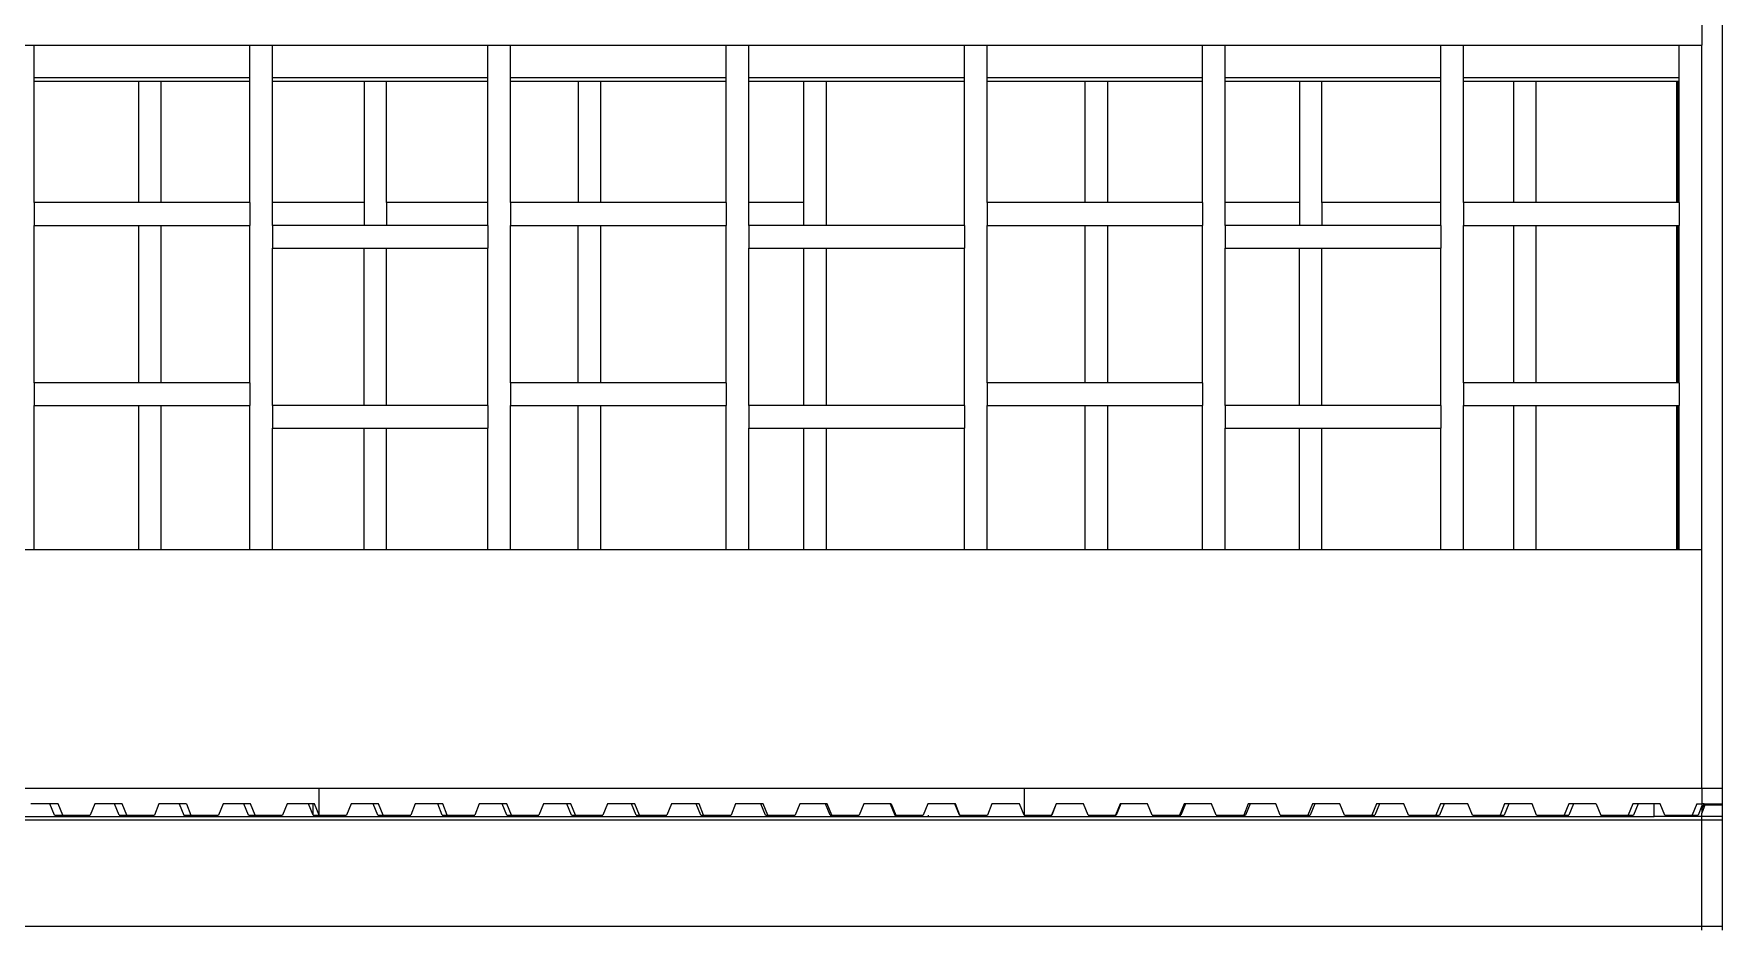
# Model space of a CAD drawing. Extents: x -60 to 60, y -13 to 16.
# Drawn here: x -5 to 2.45, y 5.35 to 9.29 of the extents above; entities that cross this region are included whole.
import ezdxf

# ---------------------------------------------------------------- set-up
doc = ezdxf.new("R2010")
doc.units = 0
doc.layers.get('0').update_dxf_attribs({"linetype": 'CONTINUOUS'})

msp = doc.modelspace()

# ---------------------------------------------------------------- linework, layer by layer
for p, q in [((2.4464, 11.905), (2.4464, 5.9664)), ((2.3564, 9.3407), (2.3564, 9.2407)), ((-5.0936, 9.2407), (-4.9936, 9.2407)), ((-4.9936, 9.0967), (-4.9936, 9.2407)), ((-4.9936, 9.2407), (-4.0436, 9.2407)), ((-4.0436, 9.2407), (-3.9436, 9.2407)), ((-4.0436, 9.0967), (-4.0436, 9.2407)), ((-3.9436, 9.0967), (-3.9436, 9.2407)), ((-3.9436, 9.2407), (-2.9936, 9.2407)), ((-2.9936, 9.2407), (-2.8936, 9.2407)), ((-2.9936, 9.0967), (-2.9936, 9.2407)), ((-2.8936, 9.0967), (-2.8936, 9.2407)), ((-2.8936, 9.2407), (-1.9436, 9.2407)), ((-1.9436, 9.2407), (-1.8436, 9.2407)), ((-1.9436, 9.0967), (-1.9436, 9.2407)), ((-1.8436, 9.0967), (-1.8436, 9.2407)), ((-1.8436, 9.2407), (-0.8936, 9.2407)), ((-0.8936, 9.2407), (-0.7936, 9.2407)), ((-0.8936, 9.0967), (-0.8936, 9.2407)), ((-0.7936, 9.0967), (-0.7936, 9.2407)), ((-0.7936, 9.2407), (0.1564, 9.2407)), ((0.1564, 9.2407), (0.2564, 9.2407)), ((0.1564, 9.0967), (0.1564, 9.2407)), ((0.2564, 9.0967), (0.2564, 9.2407)), ((0.2564, 9.2407), (1.2064, 9.2407)), ((1.2064, 9.2407), (1.3064, 9.2407)), ((1.2064, 9.0967), (1.2064, 9.2407)), ((1.3064, 9.0967), (1.3064, 9.2407)), ((1.3064, 9.2407), (2.2564, 9.2407)), ((2.2564, 9.2407), (2.3564, 9.2407)), ((2.2564, 9.0967), (2.2564, 9.2407)), ((2.3564, 7.0164), (2.3564, 9.2407)), ((-4.0436, 9.0967), (-4.9936, 9.0967)), ((-4.9936, 9.0807), (-4.9936, 9.0967)), ((-4.5326, 9.0807), (-4.9936, 9.0807)), ((-4.9936, 8.5464), (-4.9936, 9.0807)), ((-4.5326, 8.5464), (-4.5326, 9.0807)), ((-4.4333, 9.0807), (-4.5326, 9.0807)), ((-4.4333, 8.5464), (-4.4333, 9.0807)), ((-4.0436, 9.0807), (-4.4333, 9.0807)), ((-4.0436, 9.0807), (-4.0436, 9.0967)), ((-4.0436, 8.5464), (-4.0436, 9.0807)), ((-2.9936, 9.0967), (-3.9436, 9.0967)), ((-3.9436, 9.0807), (-3.9436, 9.0967)), ((-3.5394, 9.0807), (-3.9436, 9.0807)), ((-3.9436, 8.5464), (-3.9436, 9.0807)), ((-3.5394, 9.0807), (-3.5394, 8.5464)), ((-3.44, 9.0807), (-3.5394, 9.0807)), ((-3.44, 8.5464), (-3.44, 9.0807)), ((-2.9936, 9.0807), (-3.44, 9.0807)), ((-2.9936, 9.0807), (-2.9936, 9.0967)), ((-2.9936, 8.5464), (-2.9936, 9.0807)), ((-1.9436, 9.0967), (-2.8936, 9.0967)), ((-2.8936, 9.0807), (-2.8936, 9.0967)), ((-2.5958, 9.0807), (-2.8936, 9.0807)), ((-2.8936, 8.5464), (-2.8936, 9.0807)), ((-2.5958, 9.0807), (-2.5958, 8.5464)), ((-2.4965, 9.0807), (-2.5958, 9.0807)), ((-2.4965, 8.5464), (-2.4965, 9.0807)), ((-1.9436, 9.0807), (-2.4965, 9.0807)), ((-1.9436, 9.0807), (-1.9436, 9.0967)), ((-1.9436, 8.5464), (-1.9436, 9.0807)), ((-0.8936, 9.0967), (-1.8436, 9.0967)), ((-1.8436, 9.0807), (-1.8436, 9.0967)), ((-1.6025, 9.0807), (-1.8436, 9.0807)), ((-1.8436, 8.5464), (-1.8436, 9.0807)), ((-1.6025, 9.0807), (-1.6025, 8.5464)), ((-1.5032, 9.0807), (-1.6025, 9.0807)), ((-1.5032, 9.0807), (-1.5032, 8.4464)), ((-0.8936, 9.0807), (-1.5032, 9.0807)), ((-0.8936, 9.0807), (-0.8936, 9.0967)), ((-0.8936, 8.4464), (-0.8936, 9.0807)), ((0.1564, 9.0967), (-0.7936, 9.0967)), ((-0.7936, 9.0807), (-0.7936, 9.0967)), ((-0.361, 9.0807), (-0.7936, 9.0807)), ((-0.7936, 8.5464), (-0.7936, 9.0807)), ((-0.361, 8.5464), (-0.361, 9.0807)), ((-0.2617, 9.0807), (-0.361, 9.0807)), ((-0.2617, 8.5464), (-0.2617, 9.0807)), ((0.1564, 9.0807), (-0.2617, 9.0807)), ((0.1564, 9.0807), (0.1564, 9.0967)), ((0.1564, 8.5464), (0.1564, 9.0807)), ((1.2064, 9.0967), (0.2564, 9.0967)), ((0.2564, 9.0807), (0.2564, 9.0967)), ((0.5826, 9.0807), (0.2564, 9.0807)), ((0.2564, 8.5464), (0.2564, 9.0807)), ((0.5826, 9.0807), (0.5826, 8.5464)), ((0.6819, 9.0807), (0.5826, 9.0807)), ((0.6819, 8.5464), (0.6819, 9.0807)), ((1.2064, 9.0807), (0.6819, 9.0807)), ((1.2064, 9.0807), (1.2064, 9.0967)), ((1.2064, 8.5464), (1.2064, 9.0807)), ((2.2564, 9.0967), (1.3064, 9.0967)), ((1.3064, 9.0807), (1.3064, 9.0967)), ((1.3064, 8.5464), (1.3064, 9.0807)), ((1.5262, 9.0807), (1.3064, 9.0807)), ((1.5262, 9.0807), (1.5262, 8.5464)), ((1.6255, 9.0807), (1.5262, 9.0807)), ((1.6255, 9.0807), (1.6255, 8.5464)), ((2.2463, 9.0807), (1.6255, 9.0807)), ((2.2463, 8.5464), (2.2463, 9.0807)), ((2.2525, 9.0807), (2.2463, 9.0807)), ((2.2525, 8.5464), (2.2525, 9.0807)), ((2.2564, 9.0807), (2.2525, 9.0807)), ((2.2564, 9.0807), (2.2564, 9.0967)), ((2.2564, 8.5464), (2.2564, 9.0807)), ((-4.9936, 8.5464), (-4.9936, 8.4464)), ((-4.5326, 8.5464), (-4.9936, 8.5464)), ((-4.4333, 8.5464), (-4.5326, 8.5464)), ((-4.0436, 8.5464), (-4.4333, 8.5464)), ((-4.0436, 8.5464), (-4.0436, 8.4464)), ((-3.5394, 8.5464), (-3.9436, 8.5464)), ((-3.9436, 8.4464), (-3.9436, 8.5464)), ((-3.5394, 8.5464), (-3.5394, 8.4464)), ((-2.9936, 8.5464), (-3.44, 8.5464)), ((-3.44, 8.5464), (-3.44, 8.4464)), ((-2.9936, 8.4464), (-2.9936, 8.5464)), ((-2.8936, 8.5464), (-2.8936, 8.4464)), ((-2.5958, 8.5464), (-2.8936, 8.5464)), ((-2.4965, 8.5464), (-2.5958, 8.5464)), ((-1.9436, 8.5464), (-2.4965, 8.5464)), ((-1.9436, 8.5464), (-1.9436, 8.4464)), ((-1.6025, 8.5464), (-1.8436, 8.5464)), ((-1.8436, 8.4464), (-1.8436, 8.5464)), ((-1.6025, 8.5464), (-1.6025, 8.4464)), ((-0.7936, 8.5464), (-0.7936, 8.4464)), ((-0.361, 8.5464), (-0.7936, 8.5464)), ((-0.2617, 8.5464), (-0.361, 8.5464)), ((0.1564, 8.5464), (-0.2617, 8.5464)), ((0.1564, 8.5464), (0.1564, 8.4464)), ((0.5826, 8.5464), (0.2564, 8.5464)), ((0.2564, 8.4464), (0.2564, 8.5464)), ((0.5826, 8.5464), (0.5826, 8.4464)), ((1.2064, 8.5464), (0.6819, 8.5464)), ((0.6819, 8.5464), (0.6819, 8.4464)), ((1.2064, 8.4464), (1.2064, 8.5464)), ((1.3064, 8.5464), (1.3064, 8.4464)), ((1.5262, 8.5464), (1.3064, 8.5464)), ((1.6255, 8.5464), (1.5262, 8.5464)), ((2.2463, 8.5464), (1.6255, 8.5464)), ((2.2525, 8.5464), (2.2463, 8.5464)), ((2.2564, 8.5464), (2.2525, 8.5464)), ((2.2564, 8.5464), (2.2564, 8.4464)), ((-4.9936, 7.7521), (-4.9936, 8.4464)), ((-4.9936, 8.4464), (-4.5326, 8.4464)), ((-4.5326, 7.7521), (-4.5326, 8.4464)), ((-4.5326, 8.4464), (-4.4333, 8.4464)), ((-4.4333, 7.7521), (-4.4333, 8.4464)), ((-4.4333, 8.4464), (-4.0436, 8.4464)), ((-4.0436, 7.7521), (-4.0436, 8.4464)), ((-3.9436, 8.4464), (-3.9436, 8.3464)), ((-3.5394, 8.4464), (-3.9436, 8.4464)), ((-3.44, 8.4464), (-3.5394, 8.4464)), ((-2.9936, 8.4464), (-3.44, 8.4464)), ((-2.9936, 8.4464), (-2.9936, 8.3464)), ((-2.8936, 7.7521), (-2.8936, 8.4464)), ((-2.8936, 8.4464), (-2.5958, 8.4464)), ((-2.5958, 7.7521), (-2.5958, 8.4464)), ((-2.5958, 8.4464), (-2.4965, 8.4464)), ((-2.4965, 7.7521), (-2.4965, 8.4464)), ((-2.4965, 8.4464), (-1.9436, 8.4464)), ((-1.9436, 7.7521), (-1.9436, 8.4464)), ((-1.8436, 8.4464), (-1.8436, 8.3464)), ((-1.6025, 8.4464), (-1.8436, 8.4464)), ((-1.5032, 8.4464), (-1.6025, 8.4464)), ((-0.8936, 8.4464), (-1.5032, 8.4464)), ((-0.8936, 8.4464), (-0.8936, 8.3464)), ((-0.7936, 7.7521), (-0.7936, 8.4464)), ((-0.7936, 8.4464), (-0.361, 8.4464)), ((-0.361, 7.7521), (-0.361, 8.4464)), ((-0.361, 8.4464), (-0.2617, 8.4464)), ((-0.2617, 7.7521), (-0.2617, 8.4464)), ((-0.2617, 8.4464), (0.1564, 8.4464)), ((0.1564, 7.7521), (0.1564, 8.4464)), ((0.2564, 8.4464), (0.2564, 8.3464)), ((0.5826, 8.4464), (0.2564, 8.4464)), ((0.6819, 8.4464), (0.5826, 8.4464)), ((1.2064, 8.4464), (0.6819, 8.4464)), ((1.2064, 8.4464), (1.2064, 8.3464)), ((1.3064, 7.7521), (1.3064, 8.4464)), ((1.3064, 8.4464), (1.5262, 8.4464)), ((1.5262, 8.4464), (1.5262, 7.7521)), ((1.5262, 8.4464), (1.6255, 8.4464)), ((1.6255, 8.4464), (1.6255, 7.7521)), ((1.6255, 8.4464), (2.2463, 8.4464)), ((2.2463, 8.4464), (2.2525, 8.4464)), ((2.2463, 8.3464), (2.2463, 8.4464)), ((2.2525, 8.3464), (2.2525, 8.4464)), ((2.2525, 8.4464), (2.2564, 8.4464)), ((2.2564, 7.7521), (2.2564, 8.4464)), ((-3.9436, 7.6521), (-3.9436, 8.3464)), ((-3.9436, 8.3464), (-3.5394, 8.3464)), ((-3.5394, 7.6521), (-3.5394, 8.3464)), ((-3.5394, 8.3464), (-3.44, 8.3464)), ((-3.44, 7.6521), (-3.44, 8.3464)), ((-3.44, 8.3464), (-2.9936, 8.3464)), ((-2.9936, 7.6521), (-2.9936, 8.3464)), ((-1.8436, 7.6521), (-1.8436, 8.3464)), ((-1.8436, 8.3464), (-1.6025, 8.3464)), ((-1.6025, 8.3464), (-1.6025, 7.6521)), ((-1.6025, 8.3464), (-1.5032, 8.3464)), ((-1.5032, 8.3464), (-1.5032, 7.6521)), ((-1.5032, 8.3464), (-0.8936, 8.3464)), ((-0.8936, 7.6521), (-0.8936, 8.3464)), ((0.2564, 7.6521), (0.2564, 8.3464)), ((0.2564, 8.3464), (0.5826, 8.3464)), ((0.5826, 7.6521), (0.5826, 8.3464)), ((0.5826, 8.3464), (0.6819, 8.3464)), ((0.6819, 7.6521), (0.6819, 8.3464)), ((0.6819, 8.3464), (1.2064, 8.3464)), ((1.2064, 7.6521), (1.2064, 8.3464)), ((2.2463, 8.3464), (2.2525, 8.3464)), ((2.2463, 7.9125), (2.2463, 8.3464)), ((2.2525, 7.9125), (2.2525, 8.3464)), ((2.2525, 7.9125), (2.2463, 7.9125)), ((2.2463, 7.8125), (2.2463, 7.9125)), ((2.2525, 7.8125), (2.2525, 7.9125)), ((-4.9936, 7.7521), (-4.9936, 7.6521)), ((-4.5326, 7.7521), (-4.9936, 7.7521)), ((-4.4333, 7.7521), (-4.5326, 7.7521)), ((-4.0436, 7.7521), (-4.4333, 7.7521)), ((-4.0436, 7.7521), (-4.0436, 7.6521)), ((-2.8936, 7.7521), (-2.8936, 7.6521)), ((-2.5958, 7.7521), (-2.8936, 7.7521)), ((-2.4965, 7.7521), (-2.5958, 7.7521)), ((-1.9436, 7.7521), (-2.4965, 7.7521)), ((-1.9436, 7.7521), (-1.9436, 7.6521)), ((-0.7936, 7.7521), (-0.7936, 7.6521)), ((-0.361, 7.7521), (-0.7936, 7.7521)), ((-0.2617, 7.7521), (-0.361, 7.7521)), ((0.1564, 7.7521), (-0.2617, 7.7521)), ((0.1564, 7.7521), (0.1564, 7.6521)), ((1.3064, 7.7521), (1.3064, 7.6521)), ((1.5262, 7.7521), (1.3064, 7.7521)), ((1.6255, 7.7521), (1.5262, 7.7521)), ((2.2463, 7.7521), (1.6255, 7.7521)), ((2.2525, 7.8125), (2.2463, 7.8125)), ((2.2463, 7.7521), (2.2463, 7.8125)), ((2.2525, 7.7521), (2.2463, 7.7521)), ((2.2525, 7.7521), (2.2525, 7.8125)), ((2.2564, 7.7521), (2.2525, 7.7521)), ((2.2564, 7.7521), (2.2564, 7.6521)), ((-4.9936, 7.0164), (-4.9936, 7.6521)), ((-4.9936, 7.6521), (-4.5326, 7.6521)), ((-4.5326, 7.0164), (-4.5326, 7.6521)), ((-4.5326, 7.6521), (-4.4333, 7.6521)), ((-4.4333, 7.0164), (-4.4333, 7.6521)), ((-4.4333, 7.6521), (-4.0436, 7.6521)), ((-4.0436, 7.0164), (-4.0436, 7.6521)), ((-3.9436, 7.6521), (-3.9436, 7.5521)), ((-3.5394, 7.6521), (-3.9436, 7.6521)), ((-3.44, 7.6521), (-3.5394, 7.6521)), ((-2.9936, 7.6521), (-3.44, 7.6521)), ((-2.9936, 7.6521), (-2.9936, 7.5521)), ((-2.8936, 7.0164), (-2.8936, 7.6521)), ((-2.8936, 7.6521), (-2.5958, 7.6521)), ((-2.5958, 7.0164), (-2.5958, 7.6521)), ((-2.5958, 7.6521), (-2.4965, 7.6521)), ((-2.4965, 7.0164), (-2.4965, 7.6521)), ((-2.4965, 7.6521), (-1.9436, 7.6521)), ((-1.9436, 7.0164), (-1.9436, 7.6521)), ((-1.8436, 7.6521), (-1.8436, 7.5521)), ((-1.6025, 7.6521), (-1.8436, 7.6521)), ((-1.5032, 7.6521), (-1.6025, 7.6521)), ((-0.8936, 7.6521), (-1.5032, 7.6521)), ((-0.8936, 7.6521), (-0.8936, 7.5521)), ((-0.7936, 7.0164), (-0.7936, 7.6521)), ((-0.7936, 7.6521), (-0.361, 7.6521)), ((-0.361, 7.0164), (-0.361, 7.6521)), ((-0.361, 7.6521), (-0.2617, 7.6521)), ((-0.2617, 7.0164), (-0.2617, 7.6521)), ((-0.2617, 7.6521), (0.1564, 7.6521)), ((0.1564, 7.0164), (0.1564, 7.6521)), ((0.2564, 7.6521), (0.2564, 7.5521)), ((0.5826, 7.6521), (0.2564, 7.6521)), ((0.6819, 7.6521), (0.5826, 7.6521)), ((1.2064, 7.6521), (0.6819, 7.6521)), ((1.2064, 7.6521), (1.2064, 7.5521)), ((1.3064, 7.0164), (1.3064, 7.6521)), ((1.3064, 7.6521), (1.5262, 7.6521)), ((1.5262, 7.6521), (1.5262, 7.0164)), ((1.5262, 7.6521), (1.6255, 7.6521)), ((1.6255, 7.6521), (1.6255, 7.0164)), ((1.6255, 7.6521), (2.2463, 7.6521)), ((2.2463, 7.0164), (2.2463, 7.6521)), ((2.2463, 7.6521), (2.2525, 7.6521)), ((2.2525, 7.0164), (2.2525, 7.6521)), ((2.2525, 7.6521), (2.2564, 7.6521)), ((2.2564, 7.0164), (2.2564, 7.6521)), ((-3.9436, 7.0164), (-3.9436, 7.5521)), ((-3.9436, 7.5521), (-3.5394, 7.5521)), ((-3.5394, 7.0164), (-3.5394, 7.5521)), ((-3.5394, 7.5521), (-3.44, 7.5521)), ((-3.44, 7.0164), (-3.44, 7.5521)), ((-3.44, 7.5521), (-2.9936, 7.5521)), ((-2.9936, 7.0164), (-2.9936, 7.5521)), ((-1.8436, 7.0164), (-1.8436, 7.5521)), ((-1.8436, 7.5521), (-1.6025, 7.5521)), ((-1.6025, 7.5521), (-1.6025, 7.0164)), ((-1.6025, 7.5521), (-1.5032, 7.5521)), ((-1.5032, 7.5521), (-1.5032, 7.0164)), ((-1.5032, 7.5521), (-0.8936, 7.5521)), ((-0.8936, 7.0164), (-0.8936, 7.5521)), ((0.2564, 7.0164), (0.2564, 7.5521)), ((0.2564, 7.5521), (0.5826, 7.5521)), ((0.5826, 7.0164), (0.5826, 7.5521)), ((0.5826, 7.5521), (0.6819, 7.5521)), ((0.6819, 7.0164), (0.6819, 7.5521)), ((0.6819, 7.5521), (1.2064, 7.5521)), ((1.2064, 7.0164), (1.2064, 7.5521)), ((-4.9936, 7.0164), (-5.0936, 7.0164)), ((-4.5326, 7.0164), (-4.9936, 7.0164)), ((-4.4333, 7.0164), (-4.5326, 7.0164)), ((-4.0436, 7.0164), (-4.4333, 7.0164)), ((-3.9436, 7.0164), (-4.0436, 7.0164)), ((-3.5394, 7.0164), (-3.9436, 7.0164)), ((-3.44, 7.0164), (-3.5394, 7.0164)), ((-2.9936, 7.0164), (-3.44, 7.0164)), ((-2.8936, 7.0164), (-2.9936, 7.0164)), ((-2.5958, 7.0164), (-2.8936, 7.0164)), ((-2.4965, 7.0164), (-2.5958, 7.0164)), ((-1.9436, 7.0164), (-2.4965, 7.0164)), ((-1.8436, 7.0164), (-1.9436, 7.0164)), ((-1.6025, 7.0164), (-1.8436, 7.0164)), ((-1.5032, 7.0164), (-1.6025, 7.0164)), ((-0.8936, 7.0164), (-1.5032, 7.0164)), ((-0.7936, 7.0164), (-0.8936, 7.0164)), ((-0.361, 7.0164), (-0.7936, 7.0164)), ((-0.2617, 7.0164), (-0.361, 7.0164)), ((0.1564, 7.0164), (-0.2617, 7.0164)), ((0.2564, 7.0164), (0.1564, 7.0164)), ((0.5826, 7.0164), (0.2564, 7.0164)), ((0.6819, 7.0164), (0.5826, 7.0164)), ((1.2064, 7.0164), (0.6819, 7.0164)), ((1.3064, 7.0164), (1.2064, 7.0164)), ((1.5262, 7.0164), (1.3064, 7.0164)), ((1.6255, 7.0164), (1.5262, 7.0164)), ((2.2463, 7.0164), (1.6255, 7.0164)), ((2.2525, 7.0164), (2.2463, 7.0164)), ((2.2564, 7.0164), (2.2525, 7.0164)), ((2.3564, 7.0164), (2.2564, 7.0164)), ((2.3564, 5.9664), (2.3564, 7.0164)), ((-6.844, 5.9664), (-3.7375, 5.9664)), ((-3.7375, 5.8464), (-3.7375, 5.9664)), ((-3.7375, 5.9664), (-0.6309, 5.9664)), ((-0.6309, 5.9664), (-0.6309, 5.8464)), ((-0.6309, 5.9664), (2.3564, 5.9664)), ((2.3564, 5.9664), (2.4464, 5.9664)), ((2.3564, 5.9664), (2.3564, 5.8964)), ((2.4464, 5.9664), (2.4464, 5.8964)), ((-4.9241, 5.8964), (-5.0084, 5.8964)), ((-4.9038, 5.8464), (-4.9241, 5.8964)), ((-4.8873, 5.8964), (-4.9241, 5.8964)), ((-4.8672, 5.8464), (-4.8873, 5.8964)), ((-4.7259, 5.8964), (-4.7461, 5.8464)), ((-4.6393, 5.8964), (-4.7259, 5.8964)), ((-4.6189, 5.8464), (-4.6393, 5.8964)), ((-4.6049, 5.8964), (-4.6393, 5.8964)), ((-4.5847, 5.8464), (-4.6049, 5.8964)), ((-4.4435, 5.8964), (-4.4637, 5.8464)), ((-4.3544, 5.8964), (-4.4435, 5.8964)), ((-4.3544, 5.8964), (-4.3341, 5.8464)), ((-4.3225, 5.8964), (-4.3544, 5.8964)), ((-4.3225, 5.8964), (-4.3023, 5.8464)), ((-4.1611, 5.8964), (-4.1813, 5.8464)), ((-4.0696, 5.8964), (-4.1611, 5.8964)), ((-4.0492, 5.8464), (-4.0696, 5.8964)), ((-4.0401, 5.8964), (-4.0696, 5.8964)), ((-4.0199, 5.8464), (-4.0401, 5.8964)), ((-3.8787, 5.8964), (-3.8989, 5.8464)), ((-3.7847, 5.8964), (-3.8787, 5.8964)), ((-3.7644, 5.8464), (-3.7847, 5.8964)), ((-3.7644, 5.8964), (-3.7847, 5.8964)), ((-3.7644, 5.8464), (-3.7644, 5.8964)), ((-3.7577, 5.8964), (-3.7644, 5.8964)), ((-3.7375, 5.8464), (-3.7577, 5.8964)), ((-3.5963, 5.8964), (-3.6165, 5.8464)), ((-3.4999, 5.8964), (-3.5963, 5.8964)), ((-3.4795, 5.8464), (-3.4999, 5.8964)), ((-3.4753, 5.8964), (-3.4999, 5.8964)), ((-3.4551, 5.8464), (-3.4753, 5.8964)), ((-3.3139, 5.8964), (-3.334, 5.8464)), ((-3.215, 5.8964), (-3.3139, 5.8964)), ((-3.1947, 5.8464), (-3.215, 5.8964)), ((-3.1928, 5.8964), (-3.215, 5.8964)), ((-3.1727, 5.8464), (-3.1928, 5.8964)), ((-3.0315, 5.8964), (-3.0516, 5.8464)), ((-2.9301, 5.8964), (-3.0315, 5.8964)), ((-2.9098, 5.8464), (-2.9301, 5.8964)), ((-2.9104, 5.8964), (-2.9301, 5.8964)), ((-2.8903, 5.8464), (-2.9104, 5.8964)), ((-2.749, 5.8964), (-2.7692, 5.8464)), ((-2.6453, 5.8964), (-2.749, 5.8964)), ((-2.6249, 5.8464), (-2.6453, 5.8964)), ((-2.628, 5.8964), (-2.6453, 5.8964)), ((-2.6078, 5.8464), (-2.628, 5.8964)), ((-2.4666, 5.8964), (-2.4868, 5.8464)), ((-2.3604, 5.8964), (-2.4666, 5.8964)), ((-2.3401, 5.8464), (-2.3604, 5.8964)), ((-2.3456, 5.8964), (-2.3604, 5.8964)), ((-2.3254, 5.8464), (-2.3456, 5.8964)), ((-2.1842, 5.8964), (-2.2044, 5.8464)), ((-2.0756, 5.8964), (-2.1842, 5.8964)), ((-2.0552, 5.8464), (-2.0756, 5.8964)), ((-2.0632, 5.8964), (-2.0756, 5.8964)), ((-2.043, 5.8464), (-2.0632, 5.8964)), ((-1.9018, 5.8964), (-1.922, 5.8464)), ((-1.7907, 5.8964), (-1.9018, 5.8964)), ((-1.7704, 5.8464), (-1.7907, 5.8964)), ((-1.7808, 5.8964), (-1.7907, 5.8964)), ((-1.7606, 5.8464), (-1.7808, 5.8964)), ((-1.6194, 5.8964), (-1.6396, 5.8464)), ((-1.5059, 5.8964), (-1.6194, 5.8964)), ((-1.4855, 5.8464), (-1.5059, 5.8964)), ((-1.4984, 5.8964), (-1.5059, 5.8964)), ((-1.4782, 5.8464), (-1.4984, 5.8964)), ((-1.337, 5.8964), (-1.3572, 5.8464)), ((-1.221, 5.8964), (-1.337, 5.8964)), ((-1.221, 5.8964), (-1.2007, 5.8464)), ((-1.2159, 5.8964), (-1.221, 5.8964)), ((-1.2159, 5.8964), (-1.1958, 5.8464)), ((-1.0546, 5.8964), (-1.0747, 5.8464)), ((-0.9361, 5.8964), (-1.0546, 5.8964)), ((-0.9158, 5.8464), (-0.9361, 5.8964)), ((-0.9335, 5.8964), (-0.9361, 5.8964)), ((-0.9134, 5.8464), (-0.9335, 5.8964)), ((-0.7722, 5.8964), (-0.7923, 5.8464)), ((-0.6513, 5.8964), (-0.7722, 5.8964)), ((-0.6309, 5.8464), (-0.6513, 5.8964)), ((-0.6511, 5.8964), (-0.6513, 5.8964)), ((-0.6309, 5.8464), (-0.6511, 5.8964)), ((-0.4897, 5.8964), (-0.5099, 5.8464)), ((-0.4885, 5.8964), (-0.5089, 5.8464)), ((-0.4885, 5.8964), (-0.4897, 5.8964)), ((-0.3687, 5.8964), (-0.4885, 5.8964)), ((-0.3485, 5.8464), (-0.3687, 5.8964)), ((-0.2073, 5.8964), (-0.2275, 5.8464)), ((-0.2037, 5.8964), (-0.224, 5.8464)), ((-0.2037, 5.8964), (-0.2073, 5.8964)), ((-0.0863, 5.8964), (-0.2037, 5.8964)), ((-0.0661, 5.8464), (-0.0863, 5.8964)), ((0.0751, 5.8964), (0.0549, 5.8464)), ((0.0812, 5.8964), (0.0609, 5.8464)), ((0.0812, 5.8964), (0.0751, 5.8964)), ((0.1961, 5.8964), (0.0812, 5.8964)), ((0.2163, 5.8464), (0.1961, 5.8964)), ((0.3575, 5.8964), (0.3373, 5.8464)), ((0.3661, 5.8964), (0.3457, 5.8464)), ((0.3661, 5.8964), (0.3575, 5.8964)), ((0.4785, 5.8964), (0.3661, 5.8964)), ((0.4987, 5.8464), (0.4785, 5.8964)), ((0.6399, 5.8964), (0.6197, 5.8464)), ((0.6509, 5.8964), (0.6306, 5.8464)), ((0.6509, 5.8964), (0.6399, 5.8964)), ((0.761, 5.8964), (0.6509, 5.8964)), ((0.7811, 5.8464), (0.761, 5.8964)), ((0.9223, 5.8964), (0.9022, 5.8464)), ((0.9358, 5.8964), (0.9154, 5.8464)), ((0.9358, 5.8964), (0.9223, 5.8964)), ((1.0434, 5.8964), (0.9358, 5.8964)), ((1.0635, 5.8464), (1.0434, 5.8964)), ((1.2047, 5.8964), (1.1846, 5.8464)), ((1.2206, 5.8964), (1.2003, 5.8464)), ((1.2206, 5.8964), (1.2047, 5.8964)), ((1.3258, 5.8964), (1.2206, 5.8964)), ((1.346, 5.8464), (1.3258, 5.8964)), ((1.4872, 5.8964), (1.467, 5.8464)), ((1.5055, 5.8964), (1.4851, 5.8464)), ((1.5055, 5.8964), (1.4872, 5.8964)), ((1.6082, 5.8964), (1.5055, 5.8964)), ((1.6284, 5.8464), (1.6082, 5.8964)), ((1.7696, 5.8964), (1.7494, 5.8464)), ((1.7903, 5.8964), (1.7696, 5.8964)), ((1.7903, 5.8964), (1.77, 5.8464)), ((1.8906, 5.8964), (1.7903, 5.8964)), ((1.8906, 5.8964), (1.9108, 5.8464)), ((2.052, 5.8964), (2.0318, 5.8464)), ((2.0752, 5.8964), (2.052, 5.8964)), ((2.0752, 5.8964), (2.0548, 5.8464)), ((2.1463, 5.8964), (2.0752, 5.8964)), ((2.1463, 5.8407), (2.1463, 5.8964)), ((2.173, 5.8964), (2.1463, 5.8964)), ((2.1932, 5.8464), (2.173, 5.8964)), ((2.3344, 5.8964), (2.3142, 5.8464)), ((2.3344, 5.8964), (2.3564, 5.8964)), ((2.3564, 5.8874), (2.3397, 5.8464)), ((2.3564, 5.8714), (2.3665, 5.8964)), ((2.3564, 5.8964), (2.3564, 5.8874)), ((2.3665, 5.8964), (2.3564, 5.8964)), ((2.3704, 5.8907), (2.3564, 5.856)), ((2.3564, 5.8874), (2.3564, 5.8714)), ((2.3665, 5.8964), (2.4464, 5.8964)), ((2.4464, 5.8907), (2.3704, 5.8907)), ((2.4464, 5.8964), (2.4464, 5.8907)), ((2.4464, 5.8907), (2.4464, 5.8407)), ((2.3564, 5.8247), (-12.3436, 5.8247)), ((-9.9506, 5.8407), (2.1463, 5.8407)), ((-4.9038, 5.8464), (-4.8672, 5.8464)), ((-4.8672, 5.8464), (-4.7461, 5.8464)), ((-4.6189, 5.8464), (-4.5847, 5.8464)), ((-4.5847, 5.8464), (-4.4637, 5.8464)), ((-4.3341, 5.8464), (-4.3023, 5.8464)), ((-4.3023, 5.8464), (-4.1813, 5.8464)), ((-4.0492, 5.8464), (-4.0199, 5.8464)), ((-4.0199, 5.8464), (-3.8989, 5.8464)), ((-3.7644, 5.8464), (-3.7375, 5.8464)), ((-3.7375, 5.8464), (-3.6165, 5.8464)), ((-3.4795, 5.8464), (-3.4551, 5.8464)), ((-3.4551, 5.8464), (-3.334, 5.8464)), ((-3.1947, 5.8464), (-3.1727, 5.8464)), ((-3.1727, 5.8464), (-3.0516, 5.8464)), ((-2.9098, 5.8464), (-2.8903, 5.8464)), ((-2.8903, 5.8464), (-2.7692, 5.8464)), ((-2.6249, 5.8464), (-2.6078, 5.8464)), ((-2.6078, 5.8464), (-2.4868, 5.8464)), ((-2.3401, 5.8464), (-2.3254, 5.8464)), ((-2.3254, 5.8464), (-2.2044, 5.8464)), ((-2.0552, 5.8464), (-2.043, 5.8464)), ((-2.043, 5.8464), (-1.922, 5.8464)), ((-1.7704, 5.8464), (-1.7606, 5.8464)), ((-1.7606, 5.8464), (-1.6396, 5.8464)), ((-1.4855, 5.8464), (-1.4782, 5.8464)), ((-1.4782, 5.8464), (-1.3572, 5.8464)), ((-1.2007, 5.8464), (-1.1958, 5.8464)), ((-1.1958, 5.8464), (-1.0747, 5.8464)), ((-1.1575, 5.8464), (-1.1575, 5.8407)), ((-1.0536, 5.8464), (-1.0536, 5.8407)), ((-1.0536, 5.8464), (-1.0536, 5.8407)), ((-0.9158, 5.8464), (-0.9134, 5.8464)), ((-0.9134, 5.8464), (-0.7923, 5.8464)), ((-0.6309, 5.8464), (-0.5099, 5.8464)), ((-0.5099, 5.8464), (-0.5089, 5.8464)), ((-0.3485, 5.8464), (-0.2275, 5.8464)), ((-0.2275, 5.8464), (-0.224, 5.8464)), ((-0.0661, 5.8464), (0.0549, 5.8464)), ((0.0549, 5.8464), (0.0609, 5.8464)), ((0.2163, 5.8464), (0.3373, 5.8464)), ((0.3373, 5.8464), (0.3457, 5.8464)), ((0.4987, 5.8464), (0.6197, 5.8464)), ((0.6197, 5.8464), (0.6306, 5.8464)), ((0.7811, 5.8464), (0.9022, 5.8464)), ((0.9022, 5.8464), (0.9154, 5.8464)), ((1.0635, 5.8464), (1.1846, 5.8464)), ((1.1846, 5.8464), (1.2003, 5.8464)), ((1.346, 5.8464), (1.467, 5.8464)), ((1.467, 5.8464), (1.4851, 5.8464)), ((1.6284, 5.8464), (1.7494, 5.8464)), ((1.7494, 5.8464), (1.77, 5.8464)), ((1.9108, 5.8464), (2.0318, 5.8464)), ((2.0318, 5.8464), (2.0548, 5.8464)), ((2.2525, 5.8407), (2.1463, 5.8407)), ((2.1932, 5.8464), (2.2525, 5.8464)), ((2.2525, 5.8407), (2.2525, 5.8464)), ((2.2525, 5.8464), (2.3142, 5.8464)), ((2.3564, 5.8407), (2.2525, 5.8407)), ((2.3142, 5.8464), (2.3397, 5.8464)), ((2.3564, 5.8714), (2.3564, 5.856)), ((2.3564, 5.8407), (2.3564, 5.856)), ((2.3564, 5.8247), (2.3564, 5.8407)), ((2.4464, 5.8407), (2.3564, 5.8407)), ((2.4464, 5.8247), (2.3564, 5.8247)), ((2.3564, 5.3567), (2.3564, 5.8247)), ((2.4464, 5.8407), (2.4464, 5.8247)), ((2.4464, 5.8247), (2.4464, 5.3567)), ((2.3564, 5.3567), (-12.3436, 5.3567)), ((2.4464, 5.3567), (2.3564, 5.3567)), ((2.3564, 5.3407), (2.3564, 5.3567)), ((2.4464, 5.3567), (2.4464, 5.3407))]:
    msp.add_line(p, q)

doc.saveas('drawing.dxf')
